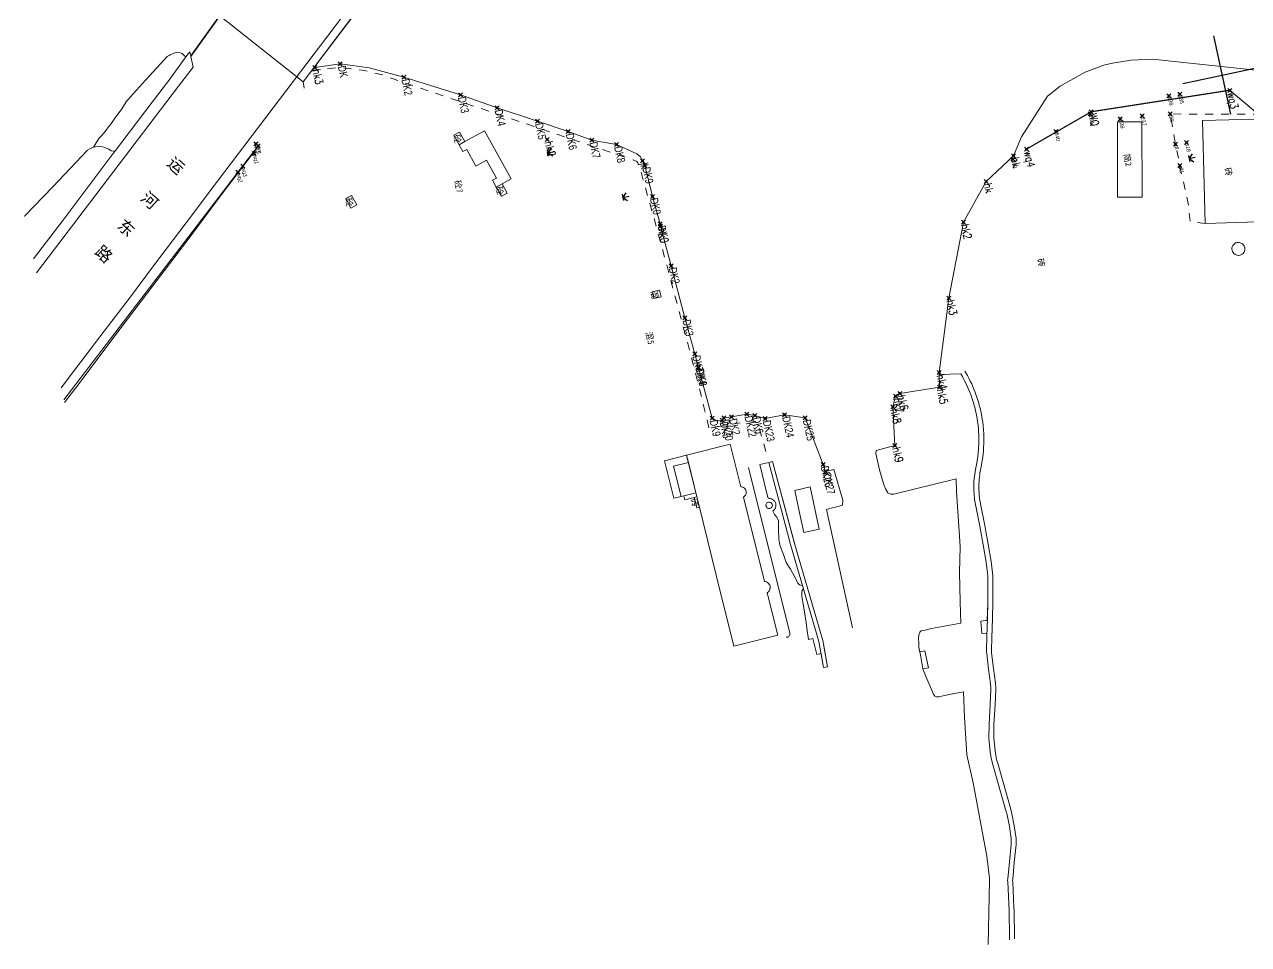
# Model space of a CAD drawing. Extents: x 526875 to 527530, y 3493038 to 3493574.
# Drawn here: x 526912 to 527217.9, y 3493037.6 to 3493267.4 of the extents above; entities that cross this region are included whole.
import ezdxf
from ezdxf.enums import TextEntityAlignment as Align

# ---------------------------------------------------------------- set-up
doc = ezdxf.new("R2010")
doc.units = 0
doc.header["$LTSCALE"] = 2
doc.header["$PDMODE"] = 35
doc.header["$PDSIZE"] = 0.5
doc.linetypes.add('X6', pattern=[2, 1, -1])
doc.layers.get('0').update_dxf_attribs({"linetype": 'CONTINUOUS'})
for name, color, linetype in [('assist', 7, 'CONTINUOUS'), ('DLSS', 7, 'CONTINUOUS'), ('DLSS-等级公路名称注记', 7, 'CONTINUOUS'), ('DMTZ', 7, 'CONTINUOUS'), ('JMD', 7, 'CONTINUOUS'), ('SXSS', 7, 'CONTINUOUS'), ('TK', 7, 'CONTINUOUS'), ('ZBTZ', 7, 'CONTINUOUS'), ('ZDH', 3, 'CONTINUOUS'), ('ZDH1', 2, 'CONTINUOUS'), ('zdh2', 7, 'CONTINUOUS'), ('交通辅助线_1000', 7, 'CONTINUOUS'), ('交通面_1000', 7, 'CONTINUOUS'), ('围墙', 7, 'CONTINUOUS'), ('工矿面_1000', 7, 'CONTINUOUS'), ('植被线_1000', 7, 'CONTINUOUS'), ('植被面_1000', 7, 'CONTINUOUS'), ('面状居民地及垣栅Anno', 7, 'CONTINUOUS'), ('面状工矿建（构）筑物及其他设施', 7, 'CONTINUOUS')]:
    doc.layers.add(name, color=color, linetype=linetype)
for name, color, linetype, lineweight in [('线状交通及附属设施辅助层', 7, 'CONTINUOUS', 30), ('线状工矿建（构）筑物及其他设施', 7, 'CONTINUOUS', 30), ('线状植被与土质', 7, 'CONTINUOUS', 30)]:
    doc.layers.add(name, color=color, linetype=linetype, lineweight=lineweight)
doc.styles.add('HZ', font='rs.shx', dxfattribs={"width": 0.8})
doc.styles.add('中等线体', font='')
doc.styles.add('宋体', font='SimSun.ttf')
doc.styles.add('细等线体', font='', dxfattribs={"width": 0.8})
doc.styles.get('中等线体').set_extended_font_data('迷你简中等线')
doc.styles.get('细等线体').set_extended_font_data('迷你简细等线')
doc.linetypes.add('10422', pattern='A,2,[150,AAA.SHX,S=1,R=0,X=0,Y=1],2,[177,AAA.SHX,S=1,R=0,X=0,Y=0.8],1e-09', length=4)
doc.linetypes.add('443', pattern='A,9.4,[169,AAA.SHX,S=1,R=0,X=0,Y=0.15],0.6', length=10)

# ---------------------------------------------------------------- blocks, each defined once
blk = doc.blocks.new('gc124')
for p, q in [((-1, 1), (0, 0)), ((-0.8, 0), (0.8, 0)), ((0, 0), (0, 1.6)), ((0, 0), (1, 1))]:
    blk.add_line(p, q)
blk = doc.blocks.new('acfgw')
at = {"color": 4}
for p, q in [((0, -5), (0, 5)), ((-5, 0), (5, 0))]:
    blk.add_line(p, q, dxfattribs=at)

msp = doc.modelspace()

# ---------------------------------------------------------------- linework, layer by layer
at = {"layer": 'assist', "color": 252, "linetype": 'Continuous', "lineweight": 0, "flags": 128}
msp.add_lwpolyline([(527051.47, 3493345.52), (526981.63, 3493253.06), (526960.78, 3493269.55), (527032.96, 3493370.21)], close=True, dxfattribs=at)
at = {"layer": 'DLSS', "color": 252, "linetype": 'Continuous', "lineweight": 0}
for p, q in [((527051.47, 3493345.52), (526981.63, 3493253.06)), ((526981.63, 3493253.06), (526981.85, 3493251.48))]:
    msp.add_line(p, q, dxfattribs=at)
at = {"layer": 'DLSS', "color": 252, "linetype": 'X6', "lineweight": 0, "flags": 128}
msp.add_lwpolyline([(526983.74, 3493255.85), (526990.78, 3493256.7), (526997.01, 3493255.88), (527002.01, 3493254.64), (527004.08, 3493253.78), (527064.11, 3493233.53), (527064.98, 3493233.12), (527065.25, 3493232.81), (527065.7, 3493231.83), (527071.08, 3493212.44), (527077.6, 3493188.13), (527081.14, 3493174.49), (527083.04, 3493166.53), (527092.7, 3493168.23), (527093.59, 3493168.38), (527094.33, 3493168.32), (527094.78, 3493168.19), (527095.24, 3493167.68), (527095.42, 3493167.25), (527097.48, 3493159.85)], dxfattribs=at)
at = {"layer": 'DLSS', "color": 252, "linetype": 'X6', "lineweight": 0, "elevation": 12, "flags": 128}
msp.add_lwpolyline([(527207.06, 3493217.69), (527203.27, 3493218.08), (527202.82, 3493222.33), (527200.69, 3493232.18), (527199.6, 3493237.45), (527198.27, 3493245.02), (527219.43, 3493244.94), (527219.55, 3493243.7)], dxfattribs=at)
at = {"layer": 'DMTZ', "color": 252, "linetype": '10422', "lineweight": 0, "flags": 128}
msp.add_lwpolyline([(526984.57, 3493256.65), (526990.9, 3493257.51), (526998.07, 3493256.55), (527006.79, 3493254.19), (527020.9, 3493249.77), (527030.08, 3493246.54), (527040.19, 3493243.2), (527047.86, 3493240.61), (527053.76, 3493238.48), (527059.95, 3493237.39), (527064.97, 3493235.04), (527065.95, 3493234.3), (527066.4, 3493233.28), (527066.99, 3493232.17), (527068.89, 3493224.44), (527070.85, 3493217.57), (527070.88, 3493217.02), (527073.6, 3493207.13), (527077.03, 3493194.08), (527079.49, 3493185.14), (527080.32, 3493181.9), (527080.43, 3493181.59), (527083.81, 3493169.04), (527084.9, 3493168.38), (527086.32, 3493168.57), (527086.72, 3493169.15), (527088.67, 3493169.36), (527092.52, 3493170.03), (527094.51, 3493169.71), (527097.09, 3493168.92), (527101.93, 3493169.91), (527107.08, 3493169.13), (527111.56, 3493157.51), (527112.15, 3493155.73), (527114.25, 3493156.19), (527116.45, 3493148.55), (527116.39, 3493147.34), (527114.97, 3493146.87), (527113.52, 3493146.56), (527112.39, 3493146.24), (527118.9, 3493116.68)], dxfattribs=at)
at = {"layer": 'DMTZ', "color": 252, "linetype": '10422', "lineweight": 0}
for points in [[(527159.13, 3493234.6), (527161.13, 3493239.3), (527167.66, 3493249.46), (527170.77, 3493251.96), (527173.43, 3493253.47), (527177.01, 3493255.5), (527181.68, 3493257.22), (527183.85, 3493257.74), (527188.55, 3493258.48), (527193.9, 3493258.67), (527234.51, 3493254.34)], [(527124.77, 3493160.94), (527129.48, 3493162.18), (527128.99, 3493171.88), (527129.66, 3493174.55), (527130.72, 3493175.24), (527140.63, 3493176.81), (527140.53, 3493180.41), (527142.99, 3493199.01), (527146.63, 3493217.98), (527152.31, 3493228.16), (527159.13, 3493234.6)]]:
    msp.add_lwpolyline(points, dxfattribs=at)
at = {"layer": 'DMTZ', "color": 252, "linetype": '10422', "lineweight": 0, "elevation": -3.07}
msp.add_lwpolyline([(527152.76, 3493037.58), (527153.09, 3493053.51), (527153.11, 3493054.18), (527152.5, 3493059.66), (527149.06, 3493077.98), (527147.44, 3493084.99), (527146.88, 3493094.35), (527146.63, 3493100.71), (527143.93, 3493100.17), (527143.9, 3493100.16), (527141.17, 3493099.59), (527140.54, 3493099.45), (527139.85, 3493099.48), (527139.45, 3493099.63), (527139.16, 3493100.07), (527137.26, 3493104.34), (527136.5, 3493106.4), (527135.94, 3493109.4), (527135.7, 3493110.68), (527135.49, 3493111.84), (527135.44, 3493112.86), (527135.38, 3493114.03), (527135.44, 3493114.94), (527135.68, 3493115.6), (527136.05, 3493115.91), (527137.07, 3493116.13), (527138.67, 3493116.52), (527145.95, 3493117.87), (527145.8, 3493123.14), (527145.6, 3493130.57), (527145.76, 3493136.86), (527145.6, 3493139.58), (527144.89, 3493150.68), (527144.8, 3493153.91), (527129.22, 3493150.07), (527128.44, 3493150.09), (527127.72, 3493150.43), (527127.16, 3493151.4), (527126.62, 3493152.74), (527125.62, 3493156.16), (527124.75, 3493160.19), (527124.77, 3493160.94)], dxfattribs=at)
at = {"layer": 'JMD', "color": 252, "linetype": 'Continuous', "lineweight": 0, "elevation": -3.07}
for points in [[(527185.09, 3493243.02), (527191.19, 3493243.04), (527191.25, 3493224.26), (527185.15, 3493224.24)], [(527220.23, 3493218.04), (527207.06, 3493217.69), (527206.38, 3493243.35), (527219.55, 3493243.7)], [(527020.58, 3493237.34), (527019.28, 3493239.71), (527020.72, 3493240.5), (527022.03, 3493238.14)], [(527031.14, 3493224.48), (527029.88, 3493226.75), (527031.33, 3493227.55), (527032.58, 3493225.28)], [(526993.55, 3493221.5), (526992.25, 3493223.87), (526993.69, 3493224.67), (526995, 3493222.3)], [(527068.84, 3493200.58), (527070.65, 3493201.03), (527071.06, 3493199.39), (527069.25, 3493198.92)], [(527086.5, 3493123.2), (527085.86, 3493125.77), (527080.63, 3493146.85), (527079.99, 3493149.43), (527077.41, 3493159.81), (527088.33, 3493162.57), (527090.98, 3493151.91), (527091.23, 3493151.88), (527091.47, 3493151.81), (527091.69, 3493151.69), (527091.89, 3493151.54), (527091.98, 3493151.45), (527092.13, 3493151.26), (527092.24, 3493151.03), (527092.31, 3493150.79), (527092.34, 3493150.55), (527092.32, 3493150.3), (527092.3, 3493150.17), (527092.21, 3493149.94), (527092.16, 3493149.83), (527092.01, 3493149.62), (527091.84, 3493149.45), (527091.63, 3493149.31), (527096.86, 3493128.27), (527097.13, 3493128.24), (527097.39, 3493128.16), (527097.62, 3493128.03), (527097.84, 3493127.87), (527098.02, 3493127.67), (527098.16, 3493127.44), (527098.21, 3493127.32), (527098.29, 3493127.06), (527098.32, 3493126.79), (527098.3, 3493126.53), (527098.27, 3493126.4), (527098.18, 3493126.14), (527098.05, 3493125.91), (527097.88, 3493125.7), (527097.68, 3493125.53), (527097.56, 3493125.46), (527100.2, 3493114.85), (527089.26, 3493112.08)], [(527110.56, 3493141.33), (527106.71, 3493140.51), (527106.07, 3493143.52), (527104.47, 3493150.99), (527108.31, 3493151.89)], [(527079.99, 3493149.43), (527080.63, 3493146.85), (527079.95, 3493146.68), (527079.31, 3493149.26)]]:
    msp.add_lwpolyline(points, close=True, dxfattribs=at)
at = {"layer": 'JMD', "color": 252, "linetype": '443', "lineweight": 0, "const_width": 0.3, "elevation": 16.55, "flags": 128}
msp.add_lwpolyline([(526969.83, 3493237.6), (526970.38, 3493237.08), (526965.33, 3493230.5), (526921.82, 3493173.63)], dxfattribs=at)
at = {"layer": 'SXSS', "color": 252, "linetype": 'Continuous', "lineweight": 0, "elevation": -3.07}
for points in [[(527035.49, 3493373.74), (526953.51, 3493259.41), (526953.26, 3493260.57), (526952.33, 3493259.28), (526951.92, 3493259.63), (526951.37, 3493260.11), (526950.88, 3493260.33), (526950.16, 3493260.4), (526949.51, 3493260.3), (526948.37, 3493259.79), (526948.14, 3493259.66), (526947.67, 3493259.41), (526941.44, 3493252.65), (526937.74, 3493248.48), (526937.38, 3493248.07), (526936.28, 3493246.33), (526934.39, 3493243.69), (526933.53, 3493242.51), (526932.98, 3493241.77), (526932.4, 3493241.01), (526931.27, 3493239.67), (526930.59, 3493238.86), (526929.37, 3493236.95), (526929.2, 3493236.7), (526928.97, 3493236.61), (526928.5, 3493236.41), (526928.32, 3493236.3), (526927.75, 3493235.94), (526919.06, 3493226.86), (526912.09, 3493219.58), (526911.98, 3493219.44)], [(526953.75, 3493259.75), (527035.49, 3493373.74), (527035.71, 3493372.42), (527036.08, 3493371.2), (527036.75, 3493369.38)]]:
    msp.add_lwpolyline(points, dxfattribs=at)
at = {"layer": 'TK', "color": 252, "linetype": 'Continuous', "lineweight": 0}
for p, q in [((527209.14, 3493264.5), (527213.34, 3493244.94)), ((527201.47, 3493252.62), (527221.02, 3493256.82))]:
    msp.add_line(p, q, dxfattribs=at)
at = {"layer": 'ZDH', "linetype": 'Continuous', "lineweight": 0}
for p in [(526990.9, 3493257.51, -1.22), (526984.57, 3493256.65, 17.1), (527006.79, 3493254.19, -0.99), (527213.17, 3493250.88, 11.34), (527020.9, 3493249.77, -1.09), (527030.08, 3493246.54, 0.89), (527178.56, 3493245.58, 12.89), (527040.19, 3493243.2, -0.21), (527042.62, 3493238.67, -7.32), (527047.86, 3493240.61, -0.18), (527053.76, 3493238.48, 0.57), (527059.95, 3493237.39, 1.62), (527162.38, 3493236.25, 11.45), (527066.4, 3493233.28, 12.66), (527159.13, 3493234.6, 11.37), (527066.99, 3493232.17, -0.93), (527152.31, 3493228.16, 11.39), (527068.89, 3493224.44, -1.48), (527070.85, 3493217.57, -1.65), (527146.63, 3493217.98, 11.42), (527070.88, 3493217.02, 11.72), (527073.6, 3493207.13, -1.91), (527142.99, 3493199.01, 11.45), (527077.03, 3493194.08, -2.44), (527079.49, 3493185.14, -1.09), (527080.32, 3493181.9, -2.34), (527080.43, 3493181.59, -1.15), (527140.53, 3493180.41, 11.49), (527129.66, 3493174.55, 11.35), (527130.72, 3493175.24, 11.48), (527140.63, 3493176.81, 11.51), (527128.99, 3493171.88, 11.42), (527083.81, 3493169.04, -1.36), (527086.32, 3493168.57, -2.67), (527086.72, 3493169.15, -1.36), (527088.67, 3493169.36, -1.35), (527092.52, 3493170.03, -1.33), (527094.51, 3493169.71, -2.63), (527097.09, 3493168.92, -1.35), (527101.93, 3493169.91, -1.34), (527107.08, 3493169.13, -1.35), (527129.48, 3493162.18, 14.27), (527111.56, 3493157.51, -0.93), (527112.15, 3493155.73, 0.48)]:
    msp.add_point(p, dxfattribs=at)
at = {"layer": 'ZDH1', "linetype": 'Continuous', "lineweight": 0}
for p in [(527197.98, 3493249.58), (527200.65, 3493249.97), (527178.25, 3493245.03), (527185.78, 3493243.84), (527191.26, 3493244.53), (527169.69, 3493240.62), (527158.97, 3493233.74)]:
    msp.add_point(p, dxfattribs=at)
at = {"layer": 'zdh2', "linetype": 'Continuous', "lineweight": 0}
for p in [(527198.27, 3493245.02, 12.02), (526969.83, 3493237.6, 16.55), (526970.38, 3493237.08, 17.22), (527199.6, 3493237.45, 12.05), (527202.35, 3493237.89, 12.47), (526969.37, 3493235.18, 14.98), (526965.33, 3493230.5, 16.59), (526966.51, 3493231.96, 16.62), (527200.69, 3493232.18, 12)]:
    msp.add_point(p, dxfattribs=at)
at = {"layer": '交通辅助线_1000', "color": 252, "lineweight": 0, "elevation": -3.07}
for points in [[(526921.18, 3493176.61), (526924.25, 3493180.7), (526931.07, 3493189.67), (526938.21, 3493199.04), (526944.2, 3493207.06), (526952.34, 3493217.79), (526960.22, 3493228.21), (526999.85, 3493280.56)], [(527022.03, 3493238.14), (527026.92, 3493240.83), (527033.56, 3493228.78), (527031.33, 3493227.55)], [(527158.11, 3493038.74), (527158.11, 3493038.74), (527158.13, 3493039.52), (527158.12, 3493040.83), (527158.05, 3493044.48), (527158, 3493045.98), (527157.67, 3493053.22), (527157.66, 3493053.65), (527157.68, 3493054.02), (527158.09, 3493058.22), (527158.51, 3493062.59), (527158.51, 3493064.02), (527158.09, 3493067.02), (527157.5, 3493069.94), (527157.16, 3493071.28), (527154.06, 3493082.2), (527153.7, 3493083.48), (527153.56, 3493084.09), (527153.29, 3493085.8), (527152.99, 3493089.06), (527153.01, 3493092.58), (527153.29, 3493097.53), (527153.47, 3493101.3), (527153.48, 3493101.63), (527153.39, 3493102.69), (527152.86, 3493106.37), (527152.42, 3493110.29), (527152.4, 3493110.62), (527152.41, 3493111.21), (527152.48, 3493114.45), (527152.5, 3493115.37), (527152.51, 3493116.09), (527152.68, 3493122.82), (527152.71, 3493125.24), (527152.73, 3493128.39), (527152.71, 3493129.57), (527152.7, 3493129.65), (527152.64, 3493130.32), (527152.3, 3493133.1), (527151.58, 3493137.38), (527150.71, 3493142.03), (527149.88, 3493146.2), (527149.39, 3493148.75), (527149.36, 3493148.96), (527149.22, 3493150.99), (527149.23, 3493153.28), (527149.6, 3493156.25), (527149.78, 3493157.06), (527149.86, 3493157.46), (527149.94, 3493157.87), (527150.01, 3493158.27), (527150.14, 3493159.09), (527150.19, 3493159.5), (527150.3, 3493160.32), (527150.4, 3493161.55), (527150.46, 3493162.79), (527150.47, 3493163.61), (527150.47, 3493164.02), (527150.46, 3493164.44), (527150.45, 3493164.85), (527150.41, 3493165.67), (527150.35, 3493166.5), (527150.27, 3493167.32), (527150.21, 3493167.73), (527150.16, 3493168.14), (527150.04, 3493168.95), (527149.89, 3493169.77), (527149.81, 3493170.17), (527149.72, 3493170.57), (527149.63, 3493170.98), (527149.54, 3493171.38), (527149.43, 3493171.78), (527149.33, 3493172.18), (527149.09, 3493172.97), (527148.98, 3493173.36), (527148.72, 3493174.15), (527148.44, 3493174.93), (527148.29, 3493175.31), (527148.14, 3493175.69), (527147.82, 3493176.46), (527147.48, 3493177.21), (527147.12, 3493177.95), (527146.75, 3493178.69), (527146.55, 3493179.05), (527146.35, 3493179.41), (527145.94, 3493180.13)], [(527159.36, 3493039), (527159.37, 3493039.51), (527159.36, 3493040.84), (527159.3, 3493044.51), (527159.25, 3493046.03), (527159.22, 3493046.71), (527158.92, 3493053.27), (527158.91, 3493053.63), (527158.92, 3493053.92), (527159.33, 3493058.1), (527159.75, 3493062.53), (527159.75, 3493064.1), (527159.32, 3493067.23), (527158.71, 3493070.22), (527158.37, 3493071.6), (527155.26, 3493082.54), (527154.91, 3493083.78), (527154.78, 3493084.33), (527154.53, 3493085.95), (527154.24, 3493089.11), (527154.25, 3493092.54), (527154.53, 3493097.46), (527154.72, 3493101.26), (527154.73, 3493101.68), (527154.62, 3493102.83), (527154.1, 3493106.53), (527153.66, 3493110.4), (527153.64, 3493110.65), (527153.73, 3493114.71), (527153.76, 3493116.06), (527153.92, 3493122.8), (527153.94, 3493124.02), (527153.96, 3493125.23), (527153.97, 3493128.39), (527153.97, 3493129.09), (527153.96, 3493129.27), (527153.95, 3493129.66), (527153.88, 3493130.45), (527153.53, 3493133.28), (527152.81, 3493137.6), (527152.22, 3493140.73), (527151.93, 3493142.26), (527151.1, 3493146.44), (527150.62, 3493148.94), (527150.61, 3493149.08), (527150.56, 3493149.78), (527150.51, 3493150.48), (527150.47, 3493151.03), (527150.48, 3493151.54), (527150.5, 3493152.59), (527150.51, 3493153.2), (527150.55, 3493153.65), (527150.61, 3493154.35), (527150.67, 3493154.97), (527150.73, 3493155.4), (527150.84, 3493156.1), (527151.09, 3493157.27), (527151.23, 3493158.06), (527151.36, 3493158.84), (527151.51, 3493160.03), (527151.59, 3493160.83), (527151.65, 3493161.63), (527151.7, 3493162.83), (527151.71, 3493163.62), (527151.7, 3493164.42), (527151.68, 3493165.22), (527151.63, 3493166.02), (527151.52, 3493167.22), (527151.43, 3493168.01), (527151.32, 3493168.8), (527151.11, 3493169.98), (527150.95, 3493170.77), (527150.77, 3493171.55), (527150.57, 3493172.32), (527150.35, 3493173.09), (527150, 3493174.23), (527149.73, 3493174.99), (527149.45, 3493175.74), (527149.15, 3493176.48), (527148.67, 3493177.58), (527148.33, 3493178.3), (527147.97, 3493179.01), (527147.6, 3493179.72), (527147, 3493180.76)], [(527097.96, 3493157.98), (527095.74, 3493157.44), (527097.64, 3493149.57), (527097.69, 3493149.42), (527097.7, 3493149.4), (527097.74, 3493149.32), (527097.76, 3493149.29), (527097.83, 3493149.18), (527097.84, 3493149.17), (527097.95, 3493149.06), (527097.95, 3493149.05), (527098.04, 3493148.98), (527098.34, 3493148.96), (527098.35, 3493148.96), (527098.63, 3493148.88), (527098.64, 3493148.88), (527098.9, 3493148.76), (527098.91, 3493148.75), (527099.14, 3493148.59), (527099.16, 3493148.57), (527099.35, 3493148.39), (527099.37, 3493148.36), (527099.52, 3493148.14), (527099.54, 3493148.11), (527099.61, 3493147.97), (527099.65, 3493147.88), (527099.7, 3493147.74), (527099.71, 3493147.68), (527099.75, 3493147.44), (527099.75, 3493147.38), (527099.76, 3493147.3), (527099.74, 3493147.08), (527099.73, 3493147), (527099.68, 3493146.78), (527099.66, 3493146.71), (527099.63, 3493146.64), (527099.54, 3493146.44), (527099.49, 3493146.37), (527099.4, 3493146.25), (527099.37, 3493146.2), (527099.2, 3493146.03), (527099.16, 3493145.99), (527098.96, 3493145.84), (527099.43, 3493144.99), (527100.02, 3493144.28), (527100.42, 3493143.43), (527100.43, 3493142.51), (527100.41, 3493141.26), (527100.49, 3493138.83), (527100.77, 3493137.3), (527101.62, 3493134.99), (527102.35, 3493133.03), (527103.39, 3493131.3), (527104.84, 3493128.72), (527105.26, 3493127.84), (527105.67, 3493127.42), (527106, 3493127.3), (527106.41, 3493127.28)], [(527079.31, 3493149.26), (527076.98, 3493148.68), (527076.73, 3493149.68), (527076.1, 3493149.52)]]:
    msp.add_lwpolyline(points, dxfattribs=at)
msp.add_lwpolyline([(527097.89, 3493148.06), (527098.03, 3493148.08), (527098.17, 3493148.07), (527098.37, 3493148.02), (527098.49, 3493147.95), (527098.6, 3493147.87), (527098.7, 3493147.77), (527098.8, 3493147.58), (527098.84, 3493147.45), (527098.86, 3493147.24), (527098.84, 3493147.1), (527098.79, 3493146.97), (527098.73, 3493146.85), (527098.64, 3493146.74), (527098.54, 3493146.64), (527098.36, 3493146.54), (527098.23, 3493146.5), (527098.09, 3493146.48), (527097.88, 3493146.5), (527097.75, 3493146.55), (527097.62, 3493146.61), (527097.51, 3493146.7), (527097.38, 3493146.86), (527097.32, 3493146.98), (527097.28, 3493147.11), (527097.26, 3493147.25), (527097.27, 3493147.39), (527097.32, 3493147.59), (527097.39, 3493147.72), (527097.52, 3493147.88), (527097.63, 3493147.96), (527097.76, 3493148.02)], close=True, dxfattribs=at)
at = {"layer": '交通面_1000', "color": 252, "lineweight": 0, "elevation": -3.07}
msp.add_lwpolyline([(526915, 3493205.34), (526950.48, 3493251.97), (526954.09, 3493256.73), (526953.51, 3493259.41)], dxfattribs=at)
at = {"layer": '围墙', "color": 252, "linetype": '443', "lineweight": 0, "const_width": 0.3, "elevation": -3.07}
msp.add_lwpolyline([(527318.77, 3493234.74), (527318.89, 3493235.36), (527267.01, 3493245.6), (527263.2, 3493247.15), (527221.81, 3493243.7), (527213.15, 3493250.94), (527178.56, 3493245.58), (527162.38, 3493236.25)], dxfattribs=at)
at = {"layer": '工矿面_1000', "color": 252, "lineweight": 0, "elevation": -3.07}
for points in [[(527213.85, 3493210.65), (527213.74, 3493210.98), (527213.7, 3493211.29), (527213.71, 3493211.51), (527213.72, 3493211.62), (527213.78, 3493211.84), (527213.83, 3493211.97), (527213.95, 3493212.21), (527214.07, 3493212.37), (527214.15, 3493212.45), (527214.33, 3493212.61), (527214.64, 3493212.8), (527214.85, 3493212.87), (527214.99, 3493212.91), (527215.12, 3493212.93), (527215.32, 3493212.95), (527215.62, 3493212.91), (527215.97, 3493212.79), (527216.21, 3493212.67), (527216.42, 3493212.5), (527216.63, 3493212.27), (527216.75, 3493212.09), (527216.8, 3493212), (527216.88, 3493211.78), (527216.9, 3493211.67), (527216.94, 3493211.35), (527216.91, 3493211.01), (527216.83, 3493210.73), (527216.73, 3493210.53), (527216.67, 3493210.44), (527216.48, 3493210.2), (527216.24, 3493209.99), (527215.97, 3493209.84), (527215.76, 3493209.77), (527215.66, 3493209.74), (527215.37, 3493209.71), (527215.03, 3493209.73), (527214.93, 3493209.75), (527214.73, 3493209.81), (527214.53, 3493209.9), (527214.43, 3493209.97), (527214.18, 3493210.17), (527213.99, 3493210.39)], [(527077.87, 3493157.96), (527074.2, 3493157.03), (527076.1, 3493149.52), (527074.25, 3493149.05), (527071.89, 3493158.41), (527077.41, 3493159.81)]]:
    msp.add_lwpolyline(points, close=True, dxfattribs=at)
at = {"layer": '植被线_1000', "color": 252, "lineweight": 0}
for p, q in [((526934.47, 3493235.59, -3.07), (526934.3, 3493235.7, -3.07)), ((527076.73, 3493149.68, -3.07), (527079.74, 3493150.43, -3.07))]:
    msp.add_line(p, q, dxfattribs=at)
at = {"layer": '植被线_1000', "color": 252, "lineweight": 0, "elevation": -3.07}
for points in [[(527102.35, 3493114.31), (527102.64, 3493114.38), (527102.77, 3493114.42), (527102.89, 3493114.49), (527103.05, 3493114.63), (527103.13, 3493114.74), (527103.21, 3493114.93), (527103.25, 3493115.14), (527103.22, 3493115.35), (527092.93, 3493156.74)], [(527098.93, 3493158.23), (527097.96, 3493157.98), (527103.43, 3493137.5), (527110.51, 3493113.26), (527111.67, 3493106.8), (527112.66, 3493106.91)]]:
    msp.add_lwpolyline(points, dxfattribs=at)
at = {"layer": '植被面_1000', "color": 252, "lineweight": 0, "elevation": -3.07}
for points in [[(526929.74, 3493236.8), (526929.21, 3493236.7), (526929.37, 3493236.95), (526930.59, 3493238.86), (526931.27, 3493239.67), (526932.4, 3493241.01), (526932.98, 3493241.77), (526933.53, 3493242.51), (526934.39, 3493243.69), (526936.28, 3493246.33), (526937.38, 3493248.07), (526937.74, 3493248.48), (526941.44, 3493252.65), (526947.67, 3493259.41), (526948.14, 3493259.66), (526948.37, 3493259.79), (526949.51, 3493260.3), (526950.16, 3493260.4), (526950.88, 3493260.33), (526951.37, 3493260.11), (526951.92, 3493259.63), (526952.33, 3493259.28), (526948.31, 3493253.72), (526943.91, 3493247.95), (526934.47, 3493235.59), (526934.3, 3493235.7), (526933.6, 3493235.85), (526933.04, 3493236.25), (526932.41, 3493236.49), (526931.58, 3493236.79), (526930.57, 3493236.88)], [(527031.33, 3493227.55), (527029.88, 3493226.75), (527028.93, 3493228.48), (527029.9, 3493229.02), (527027.44, 3493233.48), (527024.78, 3493232.02), (527022.49, 3493236.18), (527021.52, 3493235.64), (527020.58, 3493237.34), (527022.03, 3493238.14), (527026.92, 3493240.83), (527033.56, 3493228.78)], [(527076.1, 3493149.52), (527074.2, 3493157.03), (527077.87, 3493157.96), (527079.99, 3493149.43), (527079.31, 3493149.26), (527076.98, 3493148.68), (527076.73, 3493149.68)], [(527112.66, 3493106.91), (527111.67, 3493106.8), (527111.05, 3493110.24), (527109.96, 3493110.02), (527109, 3493114.05), (527107.91, 3493113.79), (527107.47, 3493116.62), (527107.29, 3493118.03), (527106.66, 3493122.17), (527106.27, 3493124.54), (527106.19, 3493125.21), (527106.19, 3493125.59), (527106.28, 3493126), (527106.52, 3493126.29), (527106.66, 3493126.43), (527106.41, 3493127.28), (527106, 3493127.3), (527105.67, 3493127.42), (527105.26, 3493127.84), (527104.84, 3493128.72), (527103.39, 3493131.3), (527102.35, 3493133.03), (527101.62, 3493134.99), (527100.77, 3493137.3), (527100.49, 3493138.83), (527100.41, 3493141.26), (527100.43, 3493142.51), (527100.42, 3493143.43), (527100.02, 3493144.28), (527099.43, 3493144.99), (527098.96, 3493145.84), (527099.16, 3493145.99), (527099.2, 3493146.03), (527099.37, 3493146.2), (527099.4, 3493146.25), (527099.49, 3493146.37), (527099.54, 3493146.44), (527099.63, 3493146.64), (527099.66, 3493146.71), (527099.68, 3493146.78), (527099.73, 3493147), (527099.74, 3493147.08), (527099.76, 3493147.3), (527099.75, 3493147.38), (527099.75, 3493147.44), (527099.71, 3493147.68), (527099.7, 3493147.74), (527099.65, 3493147.88), (527099.61, 3493147.97), (527099.54, 3493148.11), (527099.52, 3493148.14), (527099.37, 3493148.36), (527099.35, 3493148.39), (527099.16, 3493148.57), (527099.14, 3493148.59), (527098.91, 3493148.75), (527098.9, 3493148.76), (527098.64, 3493148.88), (527098.63, 3493148.88), (527098.35, 3493148.96), (527098.34, 3493148.96), (527098.04, 3493148.98), (527097.95, 3493149.05), (527097.95, 3493149.06), (527097.84, 3493149.17), (527097.83, 3493149.18), (527097.76, 3493149.29), (527097.74, 3493149.32), (527097.7, 3493149.4), (527097.69, 3493149.42), (527097.64, 3493149.57), (527095.74, 3493157.44), (527097.96, 3493157.98), (527098.93, 3493158.23), (527104.38, 3493137.82), (527104.39, 3493137.77), (527111.48, 3493113.49), (527111.97, 3493110.78)]]:
    msp.add_lwpolyline(points, close=True, dxfattribs=at)
for points in [[(527140.63, 3493176.8), (527140.54, 3493179.92), (527145.94, 3493180.13), (527146.35, 3493179.41), (527146.55, 3493179.05), (527146.75, 3493178.69), (527147.12, 3493177.95), (527147.48, 3493177.21), (527147.82, 3493176.46), (527148.14, 3493175.69), (527148.29, 3493175.31), (527148.44, 3493174.93), (527148.72, 3493174.15), (527148.98, 3493173.36), (527149.09, 3493172.97), (527149.33, 3493172.18), (527149.43, 3493171.78), (527149.54, 3493171.38), (527149.63, 3493170.98), (527149.72, 3493170.57), (527149.81, 3493170.17), (527149.89, 3493169.77), (527150.04, 3493168.95), (527150.16, 3493168.14), (527150.21, 3493167.73), (527150.27, 3493167.32), (527150.35, 3493166.5), (527150.41, 3493165.67), (527150.45, 3493164.85), (527150.46, 3493164.44), (527150.47, 3493164.02), (527150.47, 3493163.61), (527150.46, 3493162.79), (527150.4, 3493161.55), (527150.3, 3493160.32), (527150.19, 3493159.5), (527150.14, 3493159.09), (527150.01, 3493158.27), (527149.94, 3493157.87), (527149.86, 3493157.46), (527149.78, 3493157.06), (527149.6, 3493156.25), (527149.23, 3493153.28), (527149.22, 3493150.99), (527149.36, 3493148.96), (527149.39, 3493148.75), (527149.88, 3493146.2), (527150.71, 3493142.03), (527151.58, 3493137.38), (527152.3, 3493133.1), (527152.64, 3493130.32), (527152.7, 3493129.65), (527152.71, 3493129.57), (527152.73, 3493128.39), (527152.71, 3493125.24), (527152.68, 3493122.82), (527152.57, 3493118.5), (527152.16, 3493118.48), (527150.93, 3493118.37), (527151.23, 3493115.25), (527152.5, 3493115.37), (527152.48, 3493114.45), (527152.41, 3493111.21), (527152.4, 3493110.62), (527152.42, 3493110.29), (527152.86, 3493106.37), (527153.39, 3493102.69), (527153.48, 3493101.63), (527153.47, 3493101.3), (527153.29, 3493097.53), (527153.01, 3493092.58), (527152.99, 3493089.06), (527153.29, 3493085.8), (527153.56, 3493084.09), (527153.7, 3493083.48), (527154.06, 3493082.2), (527157.16, 3493071.28), (527157.5, 3493069.94), (527158.09, 3493067.02), (527158.51, 3493064.02), (527158.51, 3493062.59), (527158.09, 3493058.22), (527157.68, 3493054.02), (527157.66, 3493053.65), (527157.67, 3493053.22), (527158, 3493045.98), (527158.05, 3493044.48), (527158.12, 3493040.83), (527158.13, 3493039.52), (527158.11, 3493038.74), (527158.11, 3493038.74)], [(527152.76, 3493037.58), (527153.09, 3493053.51), (527153.11, 3493054.18), (527152.5, 3493059.66), (527149.06, 3493077.98), (527147.44, 3493084.99), (527146.88, 3493094.35), (527146.63, 3493100.71), (527143.93, 3493100.17), (527143.9, 3493100.16), (527141.17, 3493099.59), (527140.54, 3493099.45), (527139.85, 3493099.48), (527139.45, 3493099.63), (527139.16, 3493100.07), (527137.26, 3493104.34), (527136.5, 3493106.4), (527137.86, 3493106.69), (527136.96, 3493110.92), (527135.7, 3493110.68), (527135.67, 3493110.83), (527135.49, 3493111.84), (527135.44, 3493112.86), (527135.38, 3493114.03), (527135.44, 3493114.94), (527135.68, 3493115.6), (527136.05, 3493115.91), (527137.07, 3493116.13), (527138.67, 3493116.52), (527145.95, 3493117.87), (527145.8, 3493123.14), (527145.6, 3493130.57), (527145.76, 3493136.86), (527145.6, 3493139.58), (527144.89, 3493150.68), (527144.8, 3493153.91), (527129.22, 3493150.07), (527128.44, 3493150.09), (527127.72, 3493150.43), (527127.16, 3493151.4), (527126.62, 3493152.74), (527125.62, 3493156.16), (527124.75, 3493160.19), (527124.77, 3493160.94)]]:
    msp.add_lwpolyline(points, dxfattribs=at)
at = {"layer": '线状交通及附属设施辅助层', "color": 252, "lineweight": 0, "elevation": -3.07}
for points in [[(527022.03, 3493238.14), (527026.92, 3493240.83), (527033.56, 3493228.78), (527031.33, 3493227.55)], [(527158.11, 3493038.74), (527158.11, 3493038.74), (527158.13, 3493039.52), (527158.12, 3493040.83), (527158.05, 3493044.48), (527158, 3493045.98), (527157.67, 3493053.22), (527157.66, 3493053.65), (527157.68, 3493054.02), (527158.09, 3493058.22), (527158.51, 3493062.59), (527158.51, 3493064.02), (527158.09, 3493067.02), (527157.5, 3493069.94), (527157.16, 3493071.28), (527154.06, 3493082.2), (527153.7, 3493083.48), (527153.56, 3493084.09), (527153.29, 3493085.8), (527152.99, 3493089.06), (527153.01, 3493092.58), (527153.29, 3493097.53), (527153.47, 3493101.3), (527153.48, 3493101.63), (527153.39, 3493102.69), (527152.86, 3493106.37), (527152.42, 3493110.29), (527152.4, 3493110.62), (527152.41, 3493111.21), (527152.48, 3493114.45), (527152.5, 3493115.37), (527152.51, 3493116.09), (527152.68, 3493122.82), (527152.71, 3493125.24), (527152.73, 3493128.39), (527152.71, 3493129.57), (527152.7, 3493129.65), (527152.64, 3493130.32), (527152.3, 3493133.1), (527151.58, 3493137.38), (527150.71, 3493142.03), (527149.88, 3493146.2), (527149.39, 3493148.75), (527149.36, 3493148.96), (527149.22, 3493150.99), (527149.23, 3493153.28), (527149.6, 3493156.25), (527149.78, 3493157.06), (527149.86, 3493157.46), (527149.94, 3493157.87), (527150.01, 3493158.27), (527150.14, 3493159.09), (527150.19, 3493159.5), (527150.3, 3493160.32), (527150.4, 3493161.55), (527150.46, 3493162.79), (527150.47, 3493163.61), (527150.47, 3493164.02), (527150.46, 3493164.44), (527150.45, 3493164.85), (527150.41, 3493165.67), (527150.35, 3493166.5), (527150.27, 3493167.32), (527150.21, 3493167.73), (527150.16, 3493168.14), (527150.04, 3493168.95), (527149.89, 3493169.77), (527149.81, 3493170.17), (527149.72, 3493170.57), (527149.63, 3493170.98), (527149.54, 3493171.38), (527149.43, 3493171.78), (527149.33, 3493172.18), (527149.09, 3493172.97), (527148.98, 3493173.36), (527148.72, 3493174.15), (527148.44, 3493174.93), (527148.29, 3493175.31), (527148.14, 3493175.69), (527147.82, 3493176.46), (527147.48, 3493177.21), (527147.12, 3493177.95), (527146.75, 3493178.69), (527146.55, 3493179.05), (527146.35, 3493179.41), (527145.94, 3493180.13)], [(527159.36, 3493039), (527159.37, 3493039.51), (527159.36, 3493040.84), (527159.3, 3493044.51), (527159.25, 3493046.03), (527159.22, 3493046.71), (527158.92, 3493053.27), (527158.91, 3493053.63), (527158.92, 3493053.92), (527159.33, 3493058.1), (527159.75, 3493062.53), (527159.75, 3493064.1), (527159.32, 3493067.23), (527158.71, 3493070.22), (527158.37, 3493071.6), (527155.26, 3493082.54), (527154.91, 3493083.78), (527154.78, 3493084.33), (527154.53, 3493085.95), (527154.24, 3493089.11), (527154.25, 3493092.54), (527154.53, 3493097.46), (527154.72, 3493101.26), (527154.73, 3493101.68), (527154.62, 3493102.83), (527154.1, 3493106.53), (527153.66, 3493110.4), (527153.64, 3493110.65), (527153.73, 3493114.71), (527153.76, 3493116.06), (527153.92, 3493122.8), (527153.94, 3493124.02), (527153.96, 3493125.23), (527153.97, 3493128.39), (527153.97, 3493129.09), (527153.96, 3493129.27), (527153.95, 3493129.66), (527153.88, 3493130.45), (527153.53, 3493133.28), (527152.81, 3493137.6), (527152.22, 3493140.73), (527151.93, 3493142.26), (527151.1, 3493146.44), (527150.62, 3493148.94), (527150.61, 3493149.08), (527150.56, 3493149.78), (527150.51, 3493150.48), (527150.47, 3493151.03), (527150.48, 3493151.54), (527150.5, 3493152.59), (527150.51, 3493153.2), (527150.55, 3493153.65), (527150.61, 3493154.35), (527150.67, 3493154.97), (527150.73, 3493155.4), (527150.84, 3493156.1), (527151.09, 3493157.27), (527151.23, 3493158.06), (527151.36, 3493158.84), (527151.51, 3493160.03), (527151.59, 3493160.83), (527151.65, 3493161.63), (527151.7, 3493162.83), (527151.71, 3493163.62), (527151.7, 3493164.42), (527151.68, 3493165.22), (527151.63, 3493166.02), (527151.52, 3493167.22), (527151.43, 3493168.01), (527151.32, 3493168.8), (527151.11, 3493169.98), (527150.95, 3493170.77), (527150.77, 3493171.55), (527150.57, 3493172.32), (527150.35, 3493173.09), (527150, 3493174.23), (527149.73, 3493174.99), (527149.45, 3493175.74), (527149.15, 3493176.48), (527148.67, 3493177.58), (527148.33, 3493178.3), (527147.97, 3493179.01), (527147.6, 3493179.72), (527147, 3493180.76)], [(527097.96, 3493157.98), (527095.74, 3493157.44), (527097.64, 3493149.57), (527097.69, 3493149.42), (527097.7, 3493149.4), (527097.74, 3493149.32), (527097.76, 3493149.29), (527097.83, 3493149.18), (527097.84, 3493149.17), (527097.95, 3493149.06), (527097.95, 3493149.05), (527098.04, 3493148.98), (527098.34, 3493148.96), (527098.35, 3493148.96), (527098.63, 3493148.88), (527098.64, 3493148.88), (527098.9, 3493148.76), (527098.91, 3493148.75), (527099.14, 3493148.59), (527099.16, 3493148.57), (527099.35, 3493148.39), (527099.37, 3493148.36), (527099.52, 3493148.14), (527099.54, 3493148.11), (527099.61, 3493147.97), (527099.65, 3493147.88), (527099.7, 3493147.74), (527099.71, 3493147.68), (527099.75, 3493147.44), (527099.75, 3493147.38), (527099.76, 3493147.3), (527099.74, 3493147.08), (527099.73, 3493147), (527099.68, 3493146.78), (527099.66, 3493146.71), (527099.63, 3493146.64), (527099.54, 3493146.44), (527099.49, 3493146.37), (527099.4, 3493146.25), (527099.37, 3493146.2), (527099.2, 3493146.03), (527099.16, 3493145.99), (527098.96, 3493145.84), (527099.43, 3493144.99), (527100.02, 3493144.28), (527100.42, 3493143.43), (527100.43, 3493142.51), (527100.41, 3493141.26), (527100.49, 3493138.83), (527100.77, 3493137.3), (527101.62, 3493134.99), (527102.35, 3493133.03), (527103.39, 3493131.3), (527104.84, 3493128.72), (527105.26, 3493127.84), (527105.67, 3493127.42), (527106, 3493127.3), (527106.41, 3493127.28)], [(527079.31, 3493149.26), (527076.98, 3493148.68), (527076.73, 3493149.68), (527076.1, 3493149.52)]]:
    msp.add_lwpolyline(points, dxfattribs=at)
msp.add_lwpolyline([(527097.89, 3493148.06), (527098.03, 3493148.08), (527098.17, 3493148.07), (527098.37, 3493148.02), (527098.49, 3493147.95), (527098.6, 3493147.87), (527098.7, 3493147.77), (527098.8, 3493147.58), (527098.84, 3493147.45), (527098.86, 3493147.24), (527098.84, 3493147.1), (527098.79, 3493146.97), (527098.73, 3493146.85), (527098.64, 3493146.74), (527098.54, 3493146.64), (527098.36, 3493146.54), (527098.23, 3493146.5), (527098.09, 3493146.48), (527097.88, 3493146.5), (527097.75, 3493146.55), (527097.62, 3493146.61), (527097.51, 3493146.7), (527097.38, 3493146.86), (527097.32, 3493146.98), (527097.28, 3493147.11), (527097.26, 3493147.25), (527097.27, 3493147.39), (527097.32, 3493147.59), (527097.39, 3493147.72), (527097.52, 3493147.88), (527097.63, 3493147.96), (527097.76, 3493148.02)], close=True, dxfattribs=at)
at = {"layer": '线状工矿建（构）筑物及其他设施', "color": 252, "lineweight": 0, "elevation": -3.07}
for points in [[(526948.31, 3493253.72), (526943.91, 3493247.95), (526934.47, 3493235.59), (526933.58, 3493234.41), (526930.57, 3493230.41), (526921.54, 3493218.44), (526914.26, 3493208.81)], [(526969.59, 3493237.19), (526970.01, 3493236.5), (526961, 3493224.55), (526952.76, 3493213.62), (526941.15, 3493198.27), (526934.34, 3493189.31), (526925.62, 3493177.72), (526921.97, 3493172.92)], [(527112.66, 3493106.91), (527111.48, 3493113.49), (527104.39, 3493137.77), (527098.93, 3493158.23)]]:
    msp.add_lwpolyline(points, dxfattribs=at)
at = {"layer": '线状植被与土质', "color": 252, "lineweight": 0}
for p, q in [((526934.47, 3493235.59, -3.07), (526934.3, 3493235.7, -3.07)), ((527076.73, 3493149.68, -3.07), (527079.74, 3493150.43, -3.07))]:
    msp.add_line(p, q, dxfattribs=at)
at = {"layer": '线状植被与土质', "color": 252, "lineweight": 0, "elevation": -3.07}
for points in [[(527102.35, 3493114.31), (527102.64, 3493114.38), (527102.77, 3493114.42), (527102.89, 3493114.49), (527103.05, 3493114.63), (527103.13, 3493114.74), (527103.21, 3493114.93), (527103.25, 3493115.14), (527103.22, 3493115.35), (527092.93, 3493156.74)], [(527098.93, 3493158.23), (527097.96, 3493157.98), (527103.43, 3493137.5), (527110.51, 3493113.26), (527111.67, 3493106.8), (527112.66, 3493106.91)]]:
    msp.add_lwpolyline(points, dxfattribs=at)
at = {"layer": '面状工矿建（构）筑物及其他设施', "color": 252, "lineweight": 0, "elevation": -3.07}
for points in [[(527213.85, 3493210.65), (527213.74, 3493210.98), (527213.7, 3493211.29), (527213.71, 3493211.51), (527213.72, 3493211.62), (527213.78, 3493211.84), (527213.83, 3493211.97), (527213.95, 3493212.21), (527214.07, 3493212.37), (527214.15, 3493212.45), (527214.33, 3493212.61), (527214.64, 3493212.8), (527214.85, 3493212.87), (527214.99, 3493212.91), (527215.12, 3493212.93), (527215.32, 3493212.95), (527215.62, 3493212.91), (527215.97, 3493212.79), (527216.21, 3493212.67), (527216.42, 3493212.5), (527216.63, 3493212.27), (527216.75, 3493212.09), (527216.8, 3493212), (527216.88, 3493211.78), (527216.9, 3493211.67), (527216.94, 3493211.35), (527216.91, 3493211.01), (527216.83, 3493210.73), (527216.73, 3493210.53), (527216.67, 3493210.44), (527216.48, 3493210.2), (527216.24, 3493209.99), (527215.97, 3493209.84), (527215.76, 3493209.77), (527215.66, 3493209.74), (527215.37, 3493209.71), (527215.03, 3493209.73), (527214.93, 3493209.75), (527214.73, 3493209.81), (527214.53, 3493209.9), (527214.43, 3493209.97), (527214.18, 3493210.17), (527213.99, 3493210.39)], [(527077.87, 3493157.96), (527074.2, 3493157.03), (527076.1, 3493149.52), (527074.25, 3493149.05), (527071.89, 3493158.41), (527077.41, 3493159.81)]]:
    msp.add_lwpolyline(points, close=True, dxfattribs=at)

# ---------------------------------------------------------------- block references
at = {"layer": 'TK', "color": 252, "linetype": 'Continuous', "lineweight": 0, "xscale": 2, "yscale": 2, "rotation": 282.1294735584918}
msp.add_blockref('acfgw', (527211.24, 3493254.72), dxfattribs=at)
at = {"layer": 'ZBTZ', "color": 252, "linetype": 'Continuous', "lineweight": 0, "rotation": 282.1294735584918}
for p in [(527042.84, 3493235.34), (527202.99, 3493233.87), (527061.51, 3493224.17)]:
    msp.add_blockref('gc124', p, dxfattribs=at)

# ---------------------------------------------------------------- texts
at = {"layer": 'DLSS-等级公路名称注记', "color": 252, "linetype": 'Continuous', "lineweight": 0, "style": '中等线体'}
for s, p in [('运', (526948.26, 3493230.36)), ('河', (526941.67, 3493221.69, -3.07)), ('东', (526935.8, 3493214.78)), ('路', (526930.23, 3493208.24))]:
    msp.add_text(s, height=3, rotation=317.9888, dxfattribs=at).set_placement(p, align=Align.BOTTOM_CENTER)
at = {"layer": 'ZDH', "linetype": 'Continuous', "lineweight": 0, "width": 0.8}
for s, style, p in [('hk3', 'HZ', (526983.94, 3493256, 17.1)), ('DK', '细等线体', (526990.27, 3493256.86, -1.22)), ('DK2', '细等线体', (527006.16, 3493253.54, -0.99)), ('DK3', '细等线体', (527020.28, 3493249.12, -1.09)), ('wq3', 'HZ', (527212.54, 3493250.23, 11.34)), ('DK4', '细等线体', (527029.45, 3493245.9, 0.89)), ('DK5', '细等线体', (527039.56, 3493242.55, -0.21)), ('WQ', 'HZ', (527177.93, 3493244.93, 12.89)), ('DK6', '细等线体', (527047.24, 3493239.96, -0.18)), ('hk2', 'HZ', (527041.99, 3493238.02, -7.32)), ('DK7', '细等线体', (527053.13, 3493237.83, 0.57)), ('DK8', '细等线体', (527059.32, 3493236.74, 1.62)), ('hk', 'HZ', (527158.5, 3493233.96, 11.37)), ('wq4', 'HZ', (527161.75, 3493235.6, 11.45)), ('jk', '细等线体', (527065.77, 3493232.64, 12.66)), ('DK9', '细等线体', (527066.36, 3493231.53, -0.93)), ('hk', 'HZ', (527151.68, 3493227.51, 11.39)), ('DK0', '细等线体', (527068.26, 3493223.79, -1.48)), ('DK', '细等线体', (527070.22, 3493216.93, -1.65)), ('hk0', 'HZ', (527070.25, 3493216.37, 11.72)), ('hk2', 'HZ', (527146, 3493217.34, 11.42)), ('DK2', '细等线体', (527072.97, 3493206.48, -1.91)), ('hk3', 'HZ', (527142.37, 3493198.36, 11.45)), ('DK3', '细等线体', (527076.41, 3493193.43, -2.44)), ('DK7', '细等线体', (527078.86, 3493184.5, -1.09)), ('DK4', '细等线体', (527079.69, 3493181.26, -2.34)), ('DK8', '细等线体', (527079.8, 3493180.94, -1.15)), ('hk4', 'HZ', (527139.9, 3493179.76, 11.49)), ('hk5', 'HZ', (527140, 3493176.16, 11.51)), ('hk7', 'HZ', (527129.03, 3493173.9, 11.35)), ('hk6', 'HZ', (527130.09, 3493174.6, 11.48)), ('DK2', '细等线体', (527088.05, 3493168.72, -1.35)), ('DK22', '细等线体', (527091.89, 3493169.38, -1.33)), ('DK6', '细等线体', (527093.88, 3493169.07, -2.63)), ('DK24', '细等线体', (527101.3, 3493169.27, -1.34)), ('hk8', 'HZ', (527128.36, 3493171.23, 11.42)), ('DK9', '细等线体', (527083.18, 3493168.39, -1.36)), ('DK5', '细等线体', (527085.69, 3493167.92, -2.67)), ('DK20', '细等线体', (527086.09, 3493168.5, -1.36)), ('DK23', '细等线体', (527096.46, 3493168.28, -1.35)), ('DK25', '细等线体', (527106.46, 3493168.48, -1.35)), ('hk9', 'HZ', (527128.86, 3493161.53, 14.27)), ('DK26', '细等线体', (527110.93, 3493156.87, -0.93)), ('DK27', '细等线体', (527111.52, 3493155.08, 0.48))]:
    msp.add_text(s, height=2, rotation=282.1295, dxfattribs=dict(at, style=style)).set_placement(p)
at = {"layer": 'ZDH1', "linetype": 'Continuous', "lineweight": 0, "style": '细等线体', "width": 0.8}
for s, p in [('236', (527197.67, 3493249.25)), ('235', (527200.33, 3493249.64)), ('239', (527177.94, 3493244.71)), ('238', (527185.47, 3493243.51)), ('237', (527190.95, 3493244.21)), ('240', (527169.38, 3493240.3)), ('241', (527158.66, 3493233.41))]:
    msp.add_text(s, height=1, rotation=282.1295, dxfattribs=at).set_placement(p)
at = {"layer": 'zdh2', "linetype": 'Continuous', "lineweight": 0, "style": '细等线体', "width": 0.8}
for s, p in [('dl2', (527197.95, 3493244.69, 12.02)), ('qn1', (526969.52, 3493237.28, 16.55)), ('wq', (526970.07, 3493236.76, 17.22)), ('dl', (527199.28, 3493237.13, 12.05)), ('s18', (527202.03, 3493237.56, 12.47)), ('wq1', (526969.06, 3493234.86, 14.98)), ('wq2', (526965.02, 3493230.18, 16.59)), ('wq3', (526966.19, 3493231.64, 16.62)), ('dl1', (527200.38, 3493231.85, 12))]:
    msp.add_text(s, height=1, rotation=282.1295, dxfattribs=at).set_placement(p)
at = {"layer": '面状居民地及垣栅Anno', "color": 252, "lineweight": 0, "style": '宋体'}
for s, p in [('砼', (527018.93, 3493238.55, -3.07)), ('简2', (527186.44, 3493233.27, -3.07)), ('砖', (527211.58, 3493230.32, -3.07)), ('砼7', (527019.27, 3493226.65, -3.07)), ('砼', (527029.51, 3493225.65, -3.07)), ('砼', (526991.9, 3493222.71, -3.07)), ('砖', (527164.8, 3493207.64)), ('混', (527068.22, 3493199.61, -3.07)), ('混5', (527067.09, 3493188.79, -3.07)), ('砖', (527078.25, 3493147.68, -3.07))]:
    msp.add_text(s, height=1.54, rotation=282.1295, dxfattribs=at).set_placement(p, align=Align.BOTTOM_CENTER)

doc.saveas('drawing.dxf')
